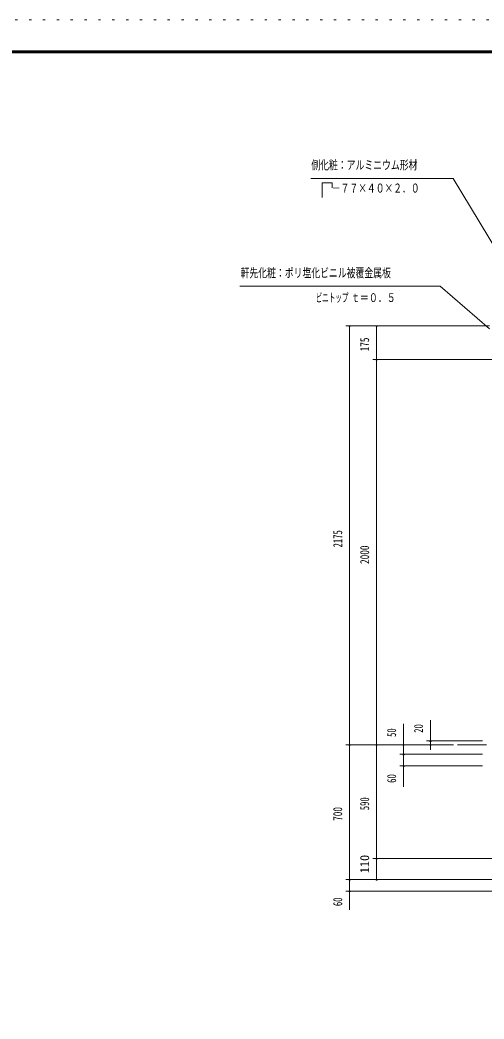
# Model space of a CAD drawing. Units: millimetres, scale not verified. Extents: x -23246 to 23254, y -10500 to 10500.
# Drawn here: x 8736 to 14762, y -2465 to 10500 of the extents above; entities that cross this region are included whole.
import ezdxf
from ezdxf.enums import TextEntityAlignment as Align

# ---------------------------------------------------------------- set-up
doc = ezdxf.new("R2010")
doc.units = ezdxf.units.MM
doc.header["$LTSCALE"] = 60
doc.linetypes.add('USER4', pattern=[3, 0.5, -2.5])
for name, color, linetype, lineweight in [('0-6_2-03BODL', 7, 'Continuous', 18), ('0-A_2-53DIM', 3, 'Continuous', 18), ('0-C_F-F4PAPAER', 5, 'Continuous', 18), ('0-D_F-E_J_ADD', 5, 'USER4', 18)]:
    doc.layers.add(name, color=color, linetype=linetype, lineweight=lineweight)
doc.styles.add('ＭＳ ゴシック', font='')
doc.styles.get('ＭＳ ゴシック').set_extended_font_data('MS Gothic')

msp = doc.modelspace()

# ---------------------------------------------------------------- linework, layer by layer
at = {"layer": '0-6_2-03BODL'}
msp.add_line((14792.33, 1094.93), (14417.33, 1094.93), dxfattribs=at)
at = {"layer": '0-A_2-53DIM'}
for p, q in [((14361.59, 8444.93), (12511.58, 8444.93)), ((14361.59, 8444.93), (15603.06, 6384.85)), ((12661.59, 8386.38), (12661.59, 8194.93)), ((14832.86, 6532.43), (12967.33, 6532.43)), ((13027.33, 6532.43), (13007.33, 6532.43)), ((13017.33, 6532.43), (13017.33, -1050.07)), ((13377.33, 6532.43), (13357.33, 6532.43)), ((13367.33, -655.07), (13367.33, 6532.43)), ((13317.33, 6094.93), (15713.41, 6094.93)), ((13377.33, 6094.93), (13357.33, 6094.93)), ((13717.33, 1364.93), (13717.33, 549.93)), ((14067.33, 1027.83), (14067.33, 1414.93)), ((12967.33, 1094.93), (14367.33, 1094.93)), ((13027.33, 1094.93), (13007.33, 1094.93)), ((13377.33, 1094.93), (13357.33, 1094.93)), ((13727.33, 1094.93), (13707.33, 1094.93)), ((14017.33, 1144.93), (14742.33, 1144.93)), ((14077.33, 1144.93), (14057.33, 1144.93)), ((14077.33, 1094.93), (14057.33, 1094.93)), ((14742.33, 969.93), (13667.33, 969.93)), ((13727.33, 969.93), (13707.33, 969.93)), ((13667.33, 819.93), (14742.33, 819.93)), ((13727.33, 819.93), (13707.33, 819.93)), ((17896.96, -380.07), (13317.33, -380.07)), ((13377.33, -380.07), (13357.33, -380.07)), ((12967.33, -655.07), (17367.33, -655.07)), ((13027.33, -655.07), (13007.33, -655.07)), ((13377.33, -655.07), (13357.33, -655.07)), ((12967.33, -805.07), (17367.33, -805.07)), ((13027.33, -805.07), (13007.33, -805.07))]:
    msp.add_line(p, q, dxfattribs=at)
for points in [[(12661.59, 8386.38), (12790.37, 8386.38), (12790.37, 8321.98)], [(14832.82, 6491.02), (14192.33, 7044.93), (11592.33, 7044.93)]]:
    msp.add_lwpolyline(points, dxfattribs=at)
for centre in [(13017.33, 6532.43), (13367.33, 6532.43), (13367.33, 6094.93), (13017.33, 1094.93), (13367.33, 1094.93), (13717.33, 1094.93), (14067.33, 1144.93), (14067.33, 1094.93), (13717.33, 969.93), (13717.33, 819.93), (13367.33, -380.07), (13017.33, -655.07), (13367.33, -655.07), (13017.33, -805.07)]:
    msp.add_arc(centre, 10, 180, 0, dxfattribs=at)
at = {"layer": '0-C_F-F4PAPAER'}
for points in [[(22753.74, -10000), (-5946.25, -10000), (-5946.25, 10100), (22753.74, 10100)], [(22751.24, -9997.5), (22751.24, 10097.5), (-5943.75, 10097.5), (-5943.75, -9997.5)], [(22748.74, -9995), (-5941.25, -9995), (-5941.25, 10095), (22748.74, 10095)], [(22746.24, -9992.5), (22746.24, 10092.5), (-5938.75, 10092.5), (-5938.75, -9992.5)], [(22743.74, -9990), (-5936.25, -9990), (-5936.25, 10090), (22743.74, 10090)], [(22741.24, -9987.5), (22741.24, 10087.5), (-5933.75, 10087.5), (-5933.75, -9987.5)], [(22738.74, -9985), (-5931.25, -9985), (-5931.25, 10085), (22738.74, 10085)], [(22736.25, -9982.5), (-5928.75, -9982.5), (-5928.75, 10082.5), (22736.25, 10082.5)], [(22733.74, -9980), (22733.74, 10080), (-5926.25, 10080), (-5926.25, -9980)], [(22731.24, -9977.5), (22731.24, 10077.5), (-5923.75, 10077.5), (-5923.75, -9977.5)], [(22728.74, -9975), (22728.74, 10075), (-5921.25, 10075), (-5921.25, -9975)]]:
    msp.add_lwpolyline(points, close=True, dxfattribs=at)
at = {"layer": '0-D_F-E_J_ADD'}
msp.add_lwpolyline([(23253.75, -10500), (-6446.25, -10500), (-6446.25, 10500), (23253.75, 10500)], close=True, dxfattribs=at)

# ---------------------------------------------------------------- texts
at = {"layer": '0-A_2-53DIM', "color": 7, "style": 'ＭＳ ゴシック'}
for s, height, width, p in [('側化粧：アルミニウム形材', 117.2, 0.7, (12519.59, 8524.7)), ('\u3000－７７×４０×２．０', 117.2, 0.7, (12669.59, 8224.7)), ('軒先化粧：ポリ塩化ビニル被覆金属板', 117.2, 0.7, (11600.33, 7124.7)), ('ビニトップ ', 110.7, 0.55, (12575.34, 6806.93)), ('ｔ＝０．５', 110.7, 0.75, (13034.61, 6806.93))]:
    msp.add_text(s, height=height, dxfattribs=dict(at, width=width)).set_placement(p, align=Align.BOTTOM_LEFT)
for s, width, p in [('175', 0.75, (13305.33, 6199.66)), ('2175', 0.7, (12955.33, 3655.48)), ('2000', 0.75, (13305.34, 3440.74)), ('50', 0.7, (13655.33, 1195.78)), ('20', 0.7, (14005.33, 1249.74)), ('60', 0.7, (13655.33, 600.42)), ('590', 0.7, (13305.33, 244.9)), ('700', 0.75, (12955.33, 106.84)), ('60', 0.7, (12955.33, -999.58))]:
    msp.add_text(s, height=117.2, rotation=90, dxfattribs=dict(at, width=width)).set_placement(p, align=Align.BOTTOM_LEFT)
msp.add_text('110', height=117.2, rotation=90, dxfattribs=at).set_placement((13305.33, -573.3), align=Align.BOTTOM_LEFT)

doc.saveas('drawing.dxf')
